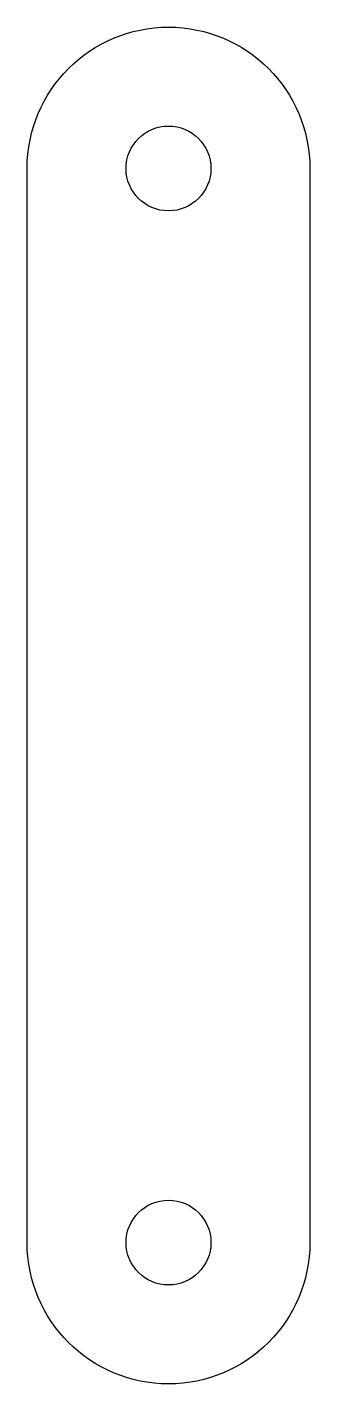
# Model space of a CAD drawing. Header units: millimetres. Extents: x 55 to 65, y 48.4 to 96.4.
import ezdxf

# ---------------------------------------------------------------- set-up
doc = ezdxf.new("R2010")
doc.units = ezdxf.units.MM
doc.layers.get('0').update_dxf_attribs({"linetype": 'CONTINUOUS'})

msp = doc.modelspace()

# ---------------------------------------------------------------- linework, layer by layer
msp.add_lwpolyline([(65, 91.374), (65, 53.374, -1), (55, 53.374), (55, 91.374, -1)], format="xyb", close=True)
for centre in [(60, 91.374), (60, 53.374)]:
    msp.add_circle(centre, 1.5)

doc.saveas('drawing.dxf')
